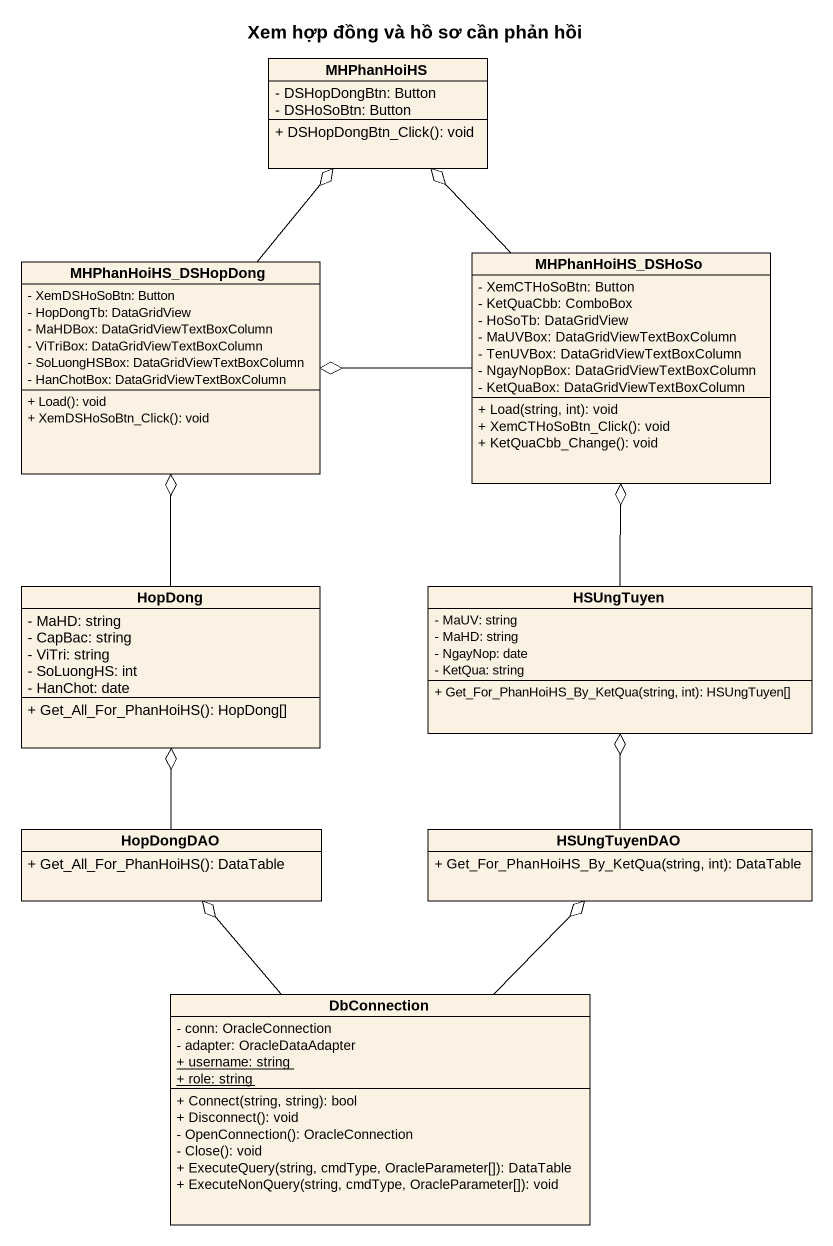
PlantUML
@startuml
title Xem hợp đồng và hồ sơ cần phản hồi
hide circle
hide empty members
skinparam classAttributeIconSize 0
class MHPhanHoiHS {
  - DSHopDongBtn: Button
  - DSHoSoBtn: Button
  + DSHopDongBtn_Click(): void
}
class MHPhanHoiHS_DSHopDong {
  - XemDSHoSoBtn: Button
  - HopDongTb: DataGridView
  - MaHDBox: DataGridViewTextBoxColumn
  - ViTriBox: DataGridViewTextBoxColumn
  - SoLuongHSBox: DataGridViewTextBoxColumn
  - HanChotBox: DataGridViewTextBoxColumn
  + Load(): void
  + XemDSHoSoBtn_Click(): void
}
class MHPhanHoiHS_DSHoSo {
  - XemCTHoSoBtn: Button
  - KetQuaCbb: ComboBox
  - HoSoTb: DataGridView
  - MaUVBox: DataGridViewTextBoxColumn
  - TenUVBox: DataGridViewTextBoxColumn
  - NgayNopBox: DataGridViewTextBoxColumn
  - KetQuaBox: DataGridViewTextBoxColumn
  + Load(string, int): void
  + XemCTHoSoBtn_Click(): void
  + KetQuaCbb_Change(): void
}
class HopDong {
  - MaHD: string
  - CapBac: string
  - ViTri: string
  - SoLuongHS: int
  - HanChot: date
  + Get_All_For_PhanHoiHS(): HopDong[]
}
class HSUngTuyen {
  - MaUV: string
  - MaHD: string
  - NgayNop: date
  - KetQua: string
  + Get_For_PhanHoiHS_By_KetQua(string, int): HSUngTuyen[]
}
class HopDongDAO {
  + Get_All_For_PhanHoiHS(): DataTable
}
class HSUngTuyenDAO {
  + Get_For_PhanHoiHS_By_KetQua(string, int): DataTable
}
class DbConnection {
  - conn: OracleConnection
  - adapter: OracleDataAdapter
  {static} + username: string
  {static} + role: string
  + Connect(string, string): bool
  + Disconnect(): void
  - OpenConnection(): OracleConnection
  - Close(): void
  + ExecuteQuery(string, cmdType, OracleParameter[]): DataTable
  + ExecuteNonQuery(string, cmdType, OracleParameter[]): void
}
MHPhanHoiHS_DSHopDong -up-o MHPhanHoiHS
MHPhanHoiHS_DSHoSo -up-o MHPhanHoiHS
MHPhanHoiHS_DSHoSo -left-o MHPhanHoiHS_DSHopDong
HopDong -up-o MHPhanHoiHS_DSHopDong
HSUngTuyen -up-o MHPhanHoiHS_DSHoSo
HopDongDAO -up-o HopDong
HSUngTuyenDAO -up-o HSUngTuyen
DbConnection -up-o HopDongDAO
DbConnection -up-o HSUngTuyenDAO
@enduml
